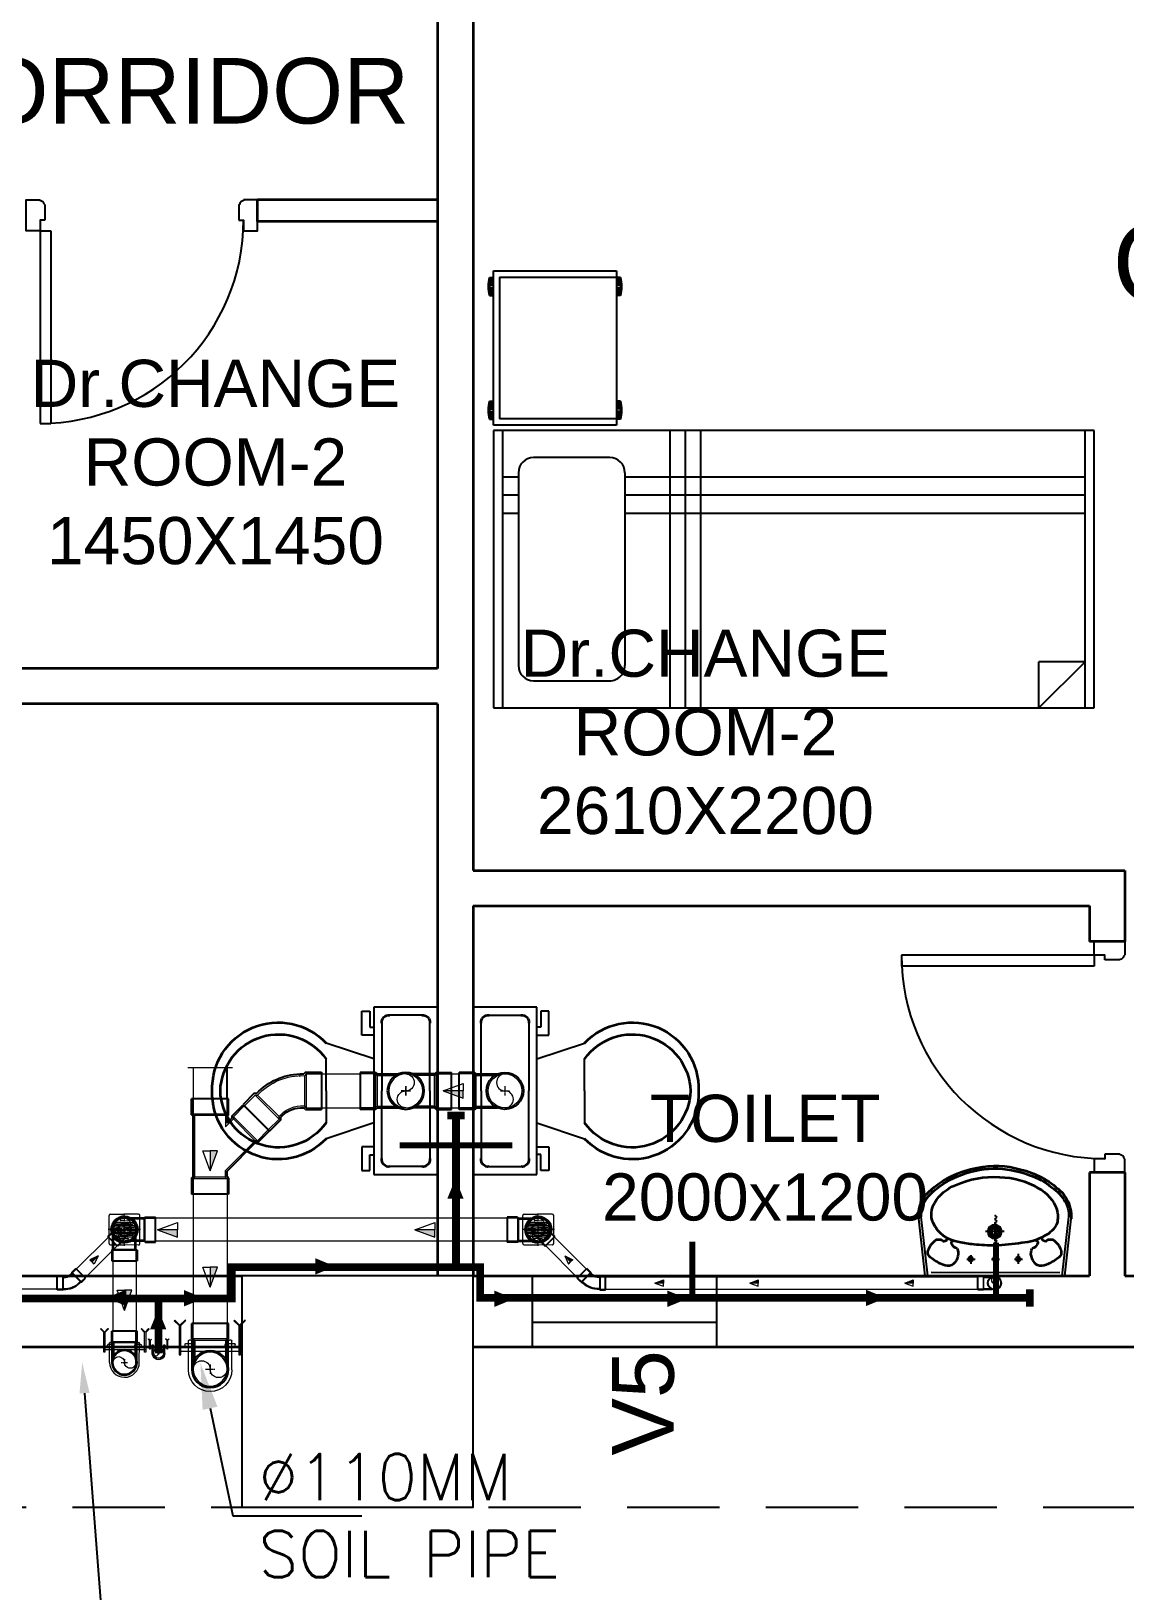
# Model space of a CAD drawing. Extents: x 3505867 to 3988380, y -625948 to -590408.
# Drawn here: x 3818913 to 3822462, y -613975 to -608916 of the extents above; entities that cross this region are included whole.
import ezdxf
from ezdxf import colors
from ezdxf.entities.mleader import LeaderData, LeaderLine
from ezdxf.enums import TextEntityAlignment as Align
from ezdxf.math import Vec2, Vec3

# ---------------------------------------------------------------- set-up
doc = ezdxf.new("R2010")
doc.units = 0
doc.header["$LTSCALE"] = 6
doc.header["$MEASUREMENT"] = 0
for name, pattern in [('AI9-LType1', [1.875, 1.25, -0.625]), ('CENTER2', [1.125, 0.75, -0.125, 0.125, -0.125]), ('HIDDEN', [0.375, 0.25, -0.125])]:
    doc.linetypes.add(name, pattern=pattern)
doc.layers.get('0').update_dxf_attribs({"linetype": 'CONTINUOUS'})
for name, color, linetype, lineweight in [('22-FTfix', 8, 'CONTINUOUS', 9), ('PHE-SP', 1, 'CONTINUOUS', 0), ('PL-CLAMP', 211, 'CONTINUOUS', 13), ('PL-SOFT  WATER SUPPLY PIPE', 162, 'CONTINUOUS', 9), ('PL-WATER PIPE CLAMP', 6, 'CONTINUOUS', 9), ('PL-WATER PIPING', 1, 'CONTINUOUS', 9), ('WALL', 10, 'CONTINUOUS', 35)]:
    doc.layers.add(name, color=color, linetype=linetype, lineweight=lineweight)
for name, color, linetype in [('Chajja', 7, 'CONTINUOUS'), ('COL', 5, 'CONTINUOUS'), ('DIM', 7, 'CONTINUOUS'), ('DOOR', 44, 'CONTINUOUS'), ('furniture', 33, 'CONTINUOUS'), ('JOINERY', 7, 'CONTINUOUS'), ('phe-text', 1, 'CONTINUOUS'), ('PL- WASTE PIPE', 6, 'CONTINUOUS'), ('PL-SOIL PIPE', 1, 'CONTINUOUS'), ('Window', 161, 'CONTINUOUS')]:
    doc.layers.add(name, color=color, linetype=linetype)
doc.styles.add('ARIAL', font='')
doc.styles.get("Standard").update_dxf_attribs({"font": 'SIMPLEX'})
doc.styles.get('ARIAL').set_extended_font_data('Arial')

# ---------------------------------------------------------------- blocks, each defined once
blk = doc.blocks.new('A$C45A5314D')
at = {"layer": 'furniture', "ltscale": 0.75}
for p, q in [((-1950, 467.5), (-1950, 967.5)), ((-1950, 967.5), (-1550, 967.5)), ((-1550, 967.5), (-1550, 467.5)), ((-1962.2, 946.4), (-1950, 946.4)), ((-1962.2, 946.4), (-1962.2, 887.3)), ((-1930.3, 947.8), (-1930.3, 487.2)), ((-1930.3, 947.8), (-1550, 947.8)), ((-1537.8, 946.4), (-1550, 946.4)), ((-1537.8, 946.4), (-1537.8, 887.3)), ((-1962.2, 887.3), (-1950, 887.3)), ((-1537.8, 887.3), (-1550, 887.3)), ((-1962.2, 545.4), (-1950, 545.4)), ((-1962.2, 545.4), (-1962.2, 486.3)), ((-1537.8, 545.4), (-1550, 545.4)), ((-1537.8, 545.4), (-1537.8, 486.3)), ((-1962.2, 486.3), (-1950, 486.3)), ((-1550, 467.5), (-1950, 467.5)), ((-1550, 487.2), (-1930.3, 487.2)), ((-1537.8, 486.3), (-1550, 486.3))]:
    blk.add_line(p, q, dxfattribs=at)
at = {"layer": 'furniture', "color": 8, "ltscale": 0.75}
for p, q in [((-1962.2, 945.5), (-1950, 945.5)), ((-1962.2, 944.4), (-1950, 944.4)), ((-1962.2, 943.2), (-1950, 943.2)), ((-1962.2, 941.5), (-1950, 941.5)), ((-1962.2, 939.2), (-1950, 939.2)), ((-1962.2, 936.2), (-1950, 936.2)), ((-1962.2, 932), (-1950, 932)), ((-1962.2, 927.1), (-1950, 927.1)), ((-1962.2, 920.9), (-1950, 920.9)), ((-1962.2, 912.9), (-1950, 912.9)), ((-1537.8, 945.5), (-1550, 945.5)), ((-1537.8, 944.4), (-1550, 944.4)), ((-1537.8, 943.2), (-1550, 943.2)), ((-1537.8, 941.5), (-1550, 941.5)), ((-1537.8, 939.2), (-1550, 939.2)), ((-1537.8, 936.2), (-1550, 936.2)), ((-1537.8, 932), (-1550, 932)), ((-1537.8, 927.1), (-1550, 927.1)), ((-1537.8, 920.9), (-1550, 920.9)), ((-1537.8, 912.9), (-1550, 912.9)), ((-1962.2, 906.7), (-1950, 906.7)), ((-1962.2, 901.8), (-1950, 901.8)), ((-1962.2, 897.6), (-1950, 897.6)), ((-1962.2, 894.6), (-1950, 894.6)), ((-1962.2, 892.3), (-1950, 892.3)), ((-1962.2, 890.6), (-1950, 890.6)), ((-1962.2, 889.4), (-1950, 889.4)), ((-1962.2, 888.2), (-1950, 888.2)), ((-1537.8, 906.7), (-1550, 906.7)), ((-1537.8, 901.8), (-1550, 901.8)), ((-1537.8, 897.6), (-1550, 897.6)), ((-1537.8, 894.6), (-1550, 894.6)), ((-1537.8, 892.3), (-1550, 892.3)), ((-1537.8, 890.6), (-1550, 890.6)), ((-1537.8, 889.4), (-1550, 889.4)), ((-1537.8, 888.2), (-1550, 888.2)), ((-1962.2, 544.5), (-1950, 544.5)), ((-1962.2, 543.4), (-1950, 543.4)), ((-1962.2, 542.2), (-1950, 542.2)), ((-1962.2, 540.4), (-1950, 540.4)), ((-1962.2, 538.1), (-1950, 538.1)), ((-1962.2, 535.2), (-1950, 535.2)), ((-1962.2, 531), (-1950, 531)), ((-1962.2, 526.1), (-1950, 526.1)), ((-1962.2, 519.9), (-1950, 519.9)), ((-1962.2, 511.9), (-1950, 511.9)), ((-1537.8, 544.5), (-1550, 544.5)), ((-1537.8, 543.4), (-1550, 543.4)), ((-1537.8, 542.2), (-1550, 542.2)), ((-1537.8, 540.4), (-1550, 540.4)), ((-1537.8, 538.1), (-1550, 538.1)), ((-1537.8, 535.2), (-1550, 535.2)), ((-1537.8, 531), (-1550, 531)), ((-1537.8, 526.1), (-1550, 526.1)), ((-1537.8, 519.9), (-1550, 519.9)), ((-1537.8, 511.9), (-1550, 511.9)), ((-1962.2, 505.7), (-1950, 505.7)), ((-1962.2, 500.7), (-1950, 500.7)), ((-1962.2, 496.6), (-1950, 496.6)), ((-1962.2, 493.6), (-1950, 493.6)), ((-1962.2, 491.3), (-1950, 491.3)), ((-1962.2, 489.6), (-1950, 489.6)), ((-1962.2, 488.4), (-1950, 488.4)), ((-1962.2, 487.2), (-1950, 487.2)), ((-1962.2, 486.3), (-1950, 486.3)), ((-1537.8, 505.7), (-1550, 505.7)), ((-1537.8, 500.7), (-1550, 500.7)), ((-1537.8, 496.6), (-1550, 496.6)), ((-1537.8, 493.6), (-1550, 493.6)), ((-1537.8, 491.3), (-1550, 491.3)), ((-1537.8, 489.6), (-1550, 489.6)), ((-1537.8, 488.4), (-1550, 488.4)), ((-1537.8, 487.2), (-1550, 487.2))]:
    blk.add_line(p, q, dxfattribs=at)
at = {"layer": 'furniture'}
for p, q in [((0, 450), (-1950, 450)), ((-1950, 450), (-1950, -450)), ((-1920.5, 450), (-1920.5, -450)), ((-1376.5, -450), (-1376.5, 450)), ((-1326.5, -450), (-1326.5, 450)), ((-1276.5, -450), (-1276.5, 450)), ((-29.5, -450), (-29.5, 450)), ((0, -450), (0, 450)), ((-1572.3, 361.9), (-1819.8, 361.9)), ((-1869, 312.7), (-1869, -312.7)), ((-1523.1, 312.7), (-1523.1, -312.7)), ((-1920.5, 300), (-1869, 300)), ((-1523.1, 300), (-29.5, 300)), ((-1920.5, 240.9), (-1869, 240.9)), ((-1523.1, 240.9), (-29.5, 240.9)), ((-1920.5, 181.9), (-1869, 181.9)), ((-1523.1, 181.9), (-29.5, 181.9)), ((-179.5, -450), (-29.5, -300)), ((-179.5, -450), (-179.5, -300)), ((-29.5, -300), (-179.5, -300)), ((-1819.8, -361.9), (-1572.3, -361.9)), ((-1950, -450), (0, -450))]:
    blk.add_line(p, q, dxfattribs=at)
at = {"layer": 'furniture', "ltscale": 0.75}
for centre, start, end in [((-1876, 916.9), 161.0754, 198.9247), ((-1624, 916.9), 341.0754, 18.9247), ((-1876, 515.9), 161.0754, 198.9247), ((-1624, 515.9), 341.0754, 18.9247)]:
    blk.add_arc(centre, 91.1, start, end, dxfattribs=at)
at = {"layer": 'furniture'}
for centre, start, end in [((-1819.8, 312.7), 90, 180), ((-1572.3, 312.7), 0, 90), ((-1819.8, -312.7), 180, 270), ((-1572.3, -312.7), 270, 0)]:
    blk.add_arc(centre, 49.2, start, end, dxfattribs=at)
blk = doc.blocks.new('750')
at = {"layer": 'DOOR'}
for p, q in [((-50, 705), (-47.5, 705)), ((-35, 690), (-35, 692.5)), ((-35, 60), (-35, 57.5)), ((50, 45), (50, 80)), ((50, 80), (675, 80)), ((675, 45), (675, 80)), ((-50, 45), (-47.5, 45)), ((50, 45), (675, 45))]:
    blk.add_line(p, q, dxfattribs=at)
for points in [[(15, 690), (15, 705), (50, 705), (50, 750), (-50, 750), (-50, 705)], [(-35, 690), (15, 690)], [(15, 60), (15, 45), (50, 45), (50, 0), (-50, 0), (-50, 45)], [(-35, 60), (15, 60)]]:
    blk.add_lwpolyline(points, dxfattribs=at)
for centre, start, end in [((-35, 705), 180, 270), ((-35, 45), 90, 180)]:
    blk.add_arc(centre, 12.5, start, end, dxfattribs=at)
at = {"layer": 'DOOR', "color": 145}
blk.add_arc((15, 45), 660, 0, 90, dxfattribs=at)
blk = doc.blocks.new('rhej')
at = {"color": 8, "lineweight": 25}
for p, q in [((271.6, 188.9), (271.6, 266.4)), ((271.6, 266.4), (297.5, 266.4)), ((297.5, 266.4), (297.5, 214.7)), ((310.4, 279.4), (310.4, -263.7)), ((517.3, 279.4), (310.4, 279.4)), ((465.6, 253.5), (362.2, 253.5)), ((517.3, 7.8), (517.3, 279.4)), ((297.5, 214.7), (310.4, 214.7)), ((336.3, 227.7), (336.3, 7.8)), ((491.5, 7.8), (491.5, 227.7)), ((310.4, 111.3), (155.3, 163)), ((310.4, 188.9), (271.6, 188.9)), ((155.3, 7.8), (155.3, 111.3)), ((155.3, 7.8), (155.3, -95.6)), ((336.3, -212), (336.3, 7.8)), ((491.5, 7.8), (491.5, -212)), ((517.3, -263.7), (517.3, 7.8)), ((310.4, -95.6), (155.3, -147.3)), ((271.6, -173.2), (271.6, -250.8)), ((310.4, -173.2), (271.6, -173.2)), ((297.5, -250.8), (297.5, -199.1)), ((297.5, -199.1), (310.4, -199.1)), ((271.6, -250.8), (297.5, -250.8)), ((465.6, -237.9), (362.2, -237.9)), ((310.4, -263.7), (517.3, -263.7))]:
    blk.add_line(p, q, dxfattribs=at)
at = {"color": 8, "extrusion": (0, 0, -1)}
for centre, major_axis, start_param, end_param in [((358.9, 230.9), (-16.2, -16.2), 0.643501, 2.498091), ((468.8, 230.9), (16.2, -16.2), 3.785094, 5.639684), ((0, 15.7), (151.4, -151.4), 2.319632, 4.738539), ((0.9, 2.3), (-133.6, -133.6), 0.814663, 3.31238), ((0, 0), (-151.4, -151.4), 4.686239, 7.105146), ((0.9, 13.4), (-133.6, -133.6), 4.541602, 7.039318), ((358.9, -215.2), (-16.2, -16.2), -0.927295, 0.927295), ((468.8, -215.2), (16.2, -16.2), 5.35589, 7.21048)]:
    blk.add_ellipse(centre, major_axis=major_axis, ratio=1, start_param=start_param, end_param=end_param, dxfattribs=at)
blk = doc.blocks.new('u46')
at = {"color": 8, "lineweight": 25}
for p, q in [((-10.2, 228.4), (174.5, 249.1)), ((-10.2, 220.4), (181.2, 241.9)), ((-0.6, -208.9), (0.6, 208.9)), ((56.5, 80.8), (29.2, 80.8)), ((44.2, 92.9), (44.2, 66.7)), ((61.7, 1.6), (29.2, 1.6)), ((44.2, 13.7), (44.2, -12.6)), ((163.2, 3), (101.8, 3)), ((133.1, -27.2), (133.1, 33.1)), ((61.7, -73.2), (29.2, -73.2)), ((44.2, -61.1), (44.2, -87.4)), ((-10.2, -216.1), (181.2, -237.6)), ((-10.2, -224.1), (174.5, -244.8))]:
    blk.add_line(p, q, dxfattribs=at)
at = {"color": 8, "extrusion": (0, 0, -1)}
for centre, major_axis, start_param, end_param in [((187.7, 150.5), (0, 99.5), -0.132539, 0.848731), ((144.8, 128.2), (1.1, 126.1), -1.238036, -0.892193), ((65.8, 198.9), (0, 20.7), -1.101507, 0.481509), ((57.5, 163.3), (-0.3, 56.9), 0.324902, 0.965135), ((208, 103.4), (0, 109.8), -1.431017, -0.436146), ((189.6, 137.7), (0, 70.9), -0.405199, 0.56573), ((185.8, 147.6), (0.1, 94.4), -0.049658, 0.838116), ((57.3, 20.1), (0, 275.4), 0.806541, 1.180915), ((49.5, 13.5), (-0.1, 293.9), 0.809856, 1.41441), ((56, 154.5), (0, 34), 4.33982, 5.202657), ((110.3, 167.2), (-6.08, 6.08), 4.867594, 6.265028), ((110.5, 165), (5.47, 5.47), 2.097053, 3.541809), ((90.3, 184.5), (0, 17.9), 0.880684, 2.260744), ((153.9, 79), (-0.2, 139.7), 0.557563, 1.193786), ((64.6, 170.4), (0.3, 49.2), 3.359735, 4.09512), ((62.5, 153), (0, 31.9), 2.620328, 3.422401), ((104.1, 117.8), (-0.2, 26.8), -1.278641, -0.487266), ((96.3, 135.9), (0, 7.39), -0.727724, 1.373337), ((387.1, 47.9), (-0.3, 296.4), -1.495794, -1.328336), ((13.1, 6.8), (0, 297.5), 1.141495, 1.637774), ((35, 2.5), (0, 302.7), 1.155365, 1.952189), ((44.2, 80.8), (0.02, 6.43), 3.139035, 9.42222), ((820.2, -1), (0.1, 732.1), -1.56667, -1.474079), ((72.5, -1.7), (-0.1, 274.2), 1.346594, 1.865175), ((44.2, 1.6), (0.08, 6.43), 3.12883, 9.412015), ((888.1, 36.7), (0.8, 800.7), 4.558159, 4.668067), ((133.1, 3), (0, 21.6), 3.141254, 9.424439), ((133.1, 3), (-0.1, 15.5), 3.145308, 9.428493), ((133.1, 3), (0, 10.9), 3.142047372431534, 9.42523267961112), ((62.5, -10.9), (0, 247.5), 1.579809, 2.112792), ((44.2, -73.2), (0.02, 6.43), 3.139035, 9.42222), ((263.1, -73.7), (0.1, 166.8), 4.181112, 4.641559), ((56.1, -13.3), (0.2, 287), 1.808981, 2.322804), ((56, -148.1), (0, 34), 4.222121, 5.084958), ((64.6, -163.9), (0.1, 49.2), -0.960797, -0.225412), ((62.5, -146.6), (-0.1, 31.9), -0.276767, 0.525307), ((104.1, -111.4), (0.2, 26.8), 3.628858, 4.420234), ((96.6, -128.2), (-0.03, 8.55), 1.455188, 3.796569), ((111.3, -159.3), (6.17, 6.17), 4.354779, 6.027124), ((163.1, -79.8), (0.2, 126), 2.054055, 2.802751), ((124.5, -51.6), (-0.2, 200.3), 1.868215, 2.281789), ((144.8, -121.8), (-0.3, 126.1), 4.027191, 4.373034), ((65.8, -192.5), (0, 20.7), 2.661884, 4.2449), ((57.5, -156.9), (0.3, 56.9), 2.176458, 2.816691), ((110.3, -160.8), (-6.08, 6.08), 4.730546, 6.12798), ((90.3, -178.1), (0, 17.9), 0.880848, 2.260908), ((192.6, -126.1), (0, 80.1), 3.554495, 4.299548), ((181.2, -107), (0, 94.7), 2.890537, 3.362984), ((171.7, -117.2), (-0.1, 123.1), 2.127435, 2.640092), ((184.7, -162.2), (-0.1, 83.2), 2.850118, 3.264751), ((188.2, -159.7), (0, 78.1), 2.562376, 3.231693), ((187.2, -138.1), (-0.1, 106), 2.310552, 2.942572)]:
    blk.add_ellipse(centre, major_axis=major_axis, ratio=1, start_param=start_param, end_param=end_param, dxfattribs=at)
blk = doc.blocks.new('CIVIL IVF')
at = {"layer": 'Chajja', "color": 8, "linetype": 'HIDDEN', "ltscale": 200}
blk.add_line((-33055, 235.2), (-10540, 235.2), dxfattribs=at)
at = {"layer": 'COL', "color": 8}
blk.add_lwpolyline([(-15555, 985.2), (-16305, 985.2), (-16305, 235.2), (-15555, 235.2)], close=True, dxfattribs=at)
at = {"layer": 'WALL', "color": 8, "linetype": 'ByBlock'}
for p, q in [((-15670, 6910.2), (-15670, 2955.2)), ((-15555, 6910.2), (-15555, 2300.2)), ((-15670, 4475.2), (-16255, 4475.2)), ((-16255, 4405.2), (-16255, 4475.2)), ((-15670, 4405.2), (-16255, 4405.2)), ((-15670, 2955.2), (-19365, 2955.2)), ((-15670, 2840.2), (-19365, 2840.2)), ((-15670, 2840.2), (-15670, 985.2)), ((-15555, 2300.2), (-13440, 2300.2)), ((-13440, 2300.2), (-13440, 2070)), ((-15555, 2185.2), (-15555, 985.2)), ((-15555, 2185.2), (-13555, 2185.2)), ((-13555, 2185.2), (-13555, 2070)), ((-13440, 2070), (-13555, 2070)), ((-13555, 1320.2), (-13555, 985.2)), ((-13440, 1320.2), (-13555, 1320.2)), ((-13440, 1320.2), (-13440, 985.2)), ((-20230, 985.2), (-16305, 985.2)), ((-15555, 985.2), (-13555, 985.2)), ((-13440, 985.2), (-10010, 985.2)), ((-22265, 755.2), (-16305, 755.2)), ((-15555, 755.2), (-10010, 755.2))]:
    blk.add_line(p, q, dxfattribs=at)
at = {"layer": 'WALL', "color": 8, "lineweight": 0}
blk.add_line((-16190, 985.2), (-15935, 985.2), dxfattribs=at)
at = {"layer": 'Window', "color": 8, "linetype": 'Continuous'}
for points in [[(-14763.6, 755.2), (-14763.6, 985.2), (-15363.6, 985.2), (-15363.6, 755.2)], [(-14763.6, 835.2), (-14763.6, 905.2), (-15363.6, 905.2), (-15363.6, 835.2)]]:
    blk.add_lwpolyline(points, close=True, dxfattribs=at)
at = {"layer": 'DOOR', "color": 8}
for p, rotation in [((-17005, 4425.2), 270), ((-13490, 2070.2), 180)]:
    blk.add_blockref('750', p, dxfattribs=dict(at, rotation=rotation))
at = {"layer": 'furniture', "color": 8, "linetype": 'Continuous', "rotation": 1.312676974619593e-05}
blk.add_blockref('A$C45A5314D', (-13539.1, 3277.5), dxfattribs=at)
at = {"layer": 'WALL', "color": 8, "linetype": 'ByBlock'}
blk.add_blockref('rhej', (-16187.3, 1577.3), dxfattribs=at)
for name, p, rotation in [('rhej', (-15037.7, 1593), 180), ('u46', (-13859.3, 995.4), 90)]:
    blk.add_blockref(name, p, dxfattribs=dict(at, rotation=rotation))
at = {"layer": 'DIM', "color": 8, "style": 'ARIAL'}
blk.add_text('750 WIDE CORRIDOR', height=212.5, dxfattribs=at).set_placement((-17287.7, 4659.4), align=Align.BOTTOM_CENTER)
at = {"layer": 'DIM', "color": 8, "attachment_point": 5, "style": 'ARIAL'}
for s, insert, char_height, width in [('PRE/POST \\POPERATIVE WARD\\P6180x6600', (-12460.2, 4057.9), 255, 2454.158), ('Dr.CHANGE\\PROOM-2\\P1450X1450', (-16391.1, 3624.2), 153, 1198.956), ('Dr.CHANGE\\PROOM-2\\P2610X2200', (-14801, 2748.8), 153, 1198.956), ('TOILET\\P2000x1200', (-14607.3, 1367.6, -101230.8), 153, 1626.956)]:
    blk.add_mtext(s, dxfattribs=dict(at, insert=insert, char_height=char_height, width=width))
at = {"layer": 'JOINERY', "color": 8, "style": 'ARIAL', "width": 1}
blk.add_text('V5', height=200, rotation=90, dxfattribs=at).set_placement((-14903.7, 402.3))
blk = doc.blocks.new('RISER UP 100')
at = {"color": 0, "linetype": 'Continuous'}
for p, q in [((-98.5, 60), (-148.5, 60)), ((-148.5, -60), (-148.5, 60)), ((-98.5, 60), (-93.5, 55)), ((-93.5, 55), (-24, 55)), ((-98.5, -60), (-148.5, -60)), ((-98.5, -60), (-93.5, -55)), ((-93.5, -55), (-24, -55))]:
    blk.add_line(p, q, dxfattribs=at)
at = {"color": 8, "linetype": 'Continuous', "lineweight": 0, "ltscale": 0.005}
for p, q in [((-98.5, 55), (-148.5, 55)), ((-98.5, -55), (-98.5, 55)), ((-98.5, 55), (-93.5, 50)), ((-93.5, -50), (-93.5, 50)), ((-93.5, 50), (-33.2, 50)), ((-98.5, -55), (-93.5, -50)), ((-93.5, -50), (-33.2, -50)), ((-98.5, -55), (-148.5, -55))]:
    blk.add_line(p, q, dxfattribs=at)
at = {"color": 8, "linetype": 'CENTER2', "lineweight": 0}
for p, q in [((-15, 0), (15, 0)), ((0, 15), (0, -15))]:
    blk.add_line(p, q, dxfattribs=at)
at = {"color": 0, "linetype": 'Continuous'}
blk.add_circle((0, 0), 60, dxfattribs=at)
at = {"color": 8, "linetype": 'Continuous', "lineweight": 0, "ltscale": 0.005}
blk.add_circle((0, 0), 55, dxfattribs=at)
at = {"color": 8, "linetype": 'Continuous', "lineweight": 0}
for centre, start, end in [((0, 27.5), 90, 270), ((0, -27.5), 270, 90)]:
    blk.add_arc(centre, 27.5, start, end, dxfattribs=at)
blk = doc.blocks.new('clamp')
at = {"layer": 'PL-CLAMP'}
for p, q in [((105.4, 198.4), (168.6, 198.4)), ((105.4, 191.1), (168.6, 191.1)), ((156.2, 205.8), (161.2, 205.8)), ((156.2, 183.7), (161.2, 183.7)), ((163.2, 185.7), (163.2, 203.8)), ((170.6, 196.4), (170.6, 193.1)), ((105.4, 109.4), (168.6, 109.4)), ((156.2, 116.8), (161.2, 116.8)), ((163.2, 96.7), (163.2, 114.8)), ((170.6, 107.4), (170.6, 104)), ((105.4, 102), (168.6, 102)), ((156.2, 94.7), (161.2, 94.7))]:
    blk.add_line(p, q, dxfattribs=at)
for points in [[(138.4, 216.5, -0.414214), (139.4, 217.5), (203.1, 217.5), (214, 228.4), (215.4, 227), (203.9, 215.5), (215.3, 204), (213.9, 202.6), (203, 213.5), (139.4, 213.5, -0.414214), (138.4, 214.5), (138.4, 216.5)], [(138.4, 84.3, -0.414214), (139.4, 85.3), (203.1, 85.3), (214, 96.3), (215.4, 94.9), (203.9, 83.3), (215.3, 71.9), (213.9, 70.5), (203, 81.3), (139.4, 81.3, -0.414214), (138.4, 82.3), (138.4, 84.3)]]:
    blk.add_lwpolyline(points, format="xyb", dxfattribs=at)
for points in [[(146.2, 81.3), (146.2, 217.5)], [(156.2, 81.3), (156.2, 217.5)]]:
    blk.add_lwpolyline(points, dxfattribs=at)
for centre, radius, start, end in [((105.4, 150.2), 48.2, 90, 270), ((161.2, 203.8), 2, 0, 90), ((161.2, 185.7), 2, 270, 0), ((168.6, 196.4), 2, 0, 90), ((168.6, 193.1), 2, 270, 0), ((161.2, 114.8), 2, 0, 90), ((168.6, 107.4), 2, 0, 90), ((168.6, 104), 2, 270, 0), ((161.2, 96.7), 2, 270, 0)]:
    blk.add_arc(centre, radius, start, end, dxfattribs=at)
blk = doc.blocks.new('A$C0B1B3CFA')
at = {"layer": 'PHE-SP'}
h = blk.add_hatch(color=7, dxfattribs=at)
h.dxf.hatch_style = 1
h.paths.add_polyline_path([(-0.0495, 0.0226), (-0.0495, 0), (0.0124, 0)])
at = {"layer": 'PHE-SP', "color": 7}
for points in [[(-0.0495, 0), (0.0124, 0), (-0.0495, 0.0226), (-0.0495, 0)], [(-0.0495, 0), (0.0124, 0), (-0.0495, -0.0226), (-0.0495, 0)]]:
    blk.add_lwpolyline(points, dxfattribs=at)
blk = doc.blocks.new('Z$W@#3BD47561')
at = {"layer": 'PHE-SP', "xscale": 49.00933755098914, "yscale": 49.00933755098914, "zscale": 49.00933755098914, "rotation": 270}
blk.add_blockref('A$C0B1B3CFA', (0, 0), dxfattribs=at)
blk = doc.blocks.new('Z$W@#4AA511D8')
at = {"layer": 'phe-text', "linetype": 'ByBlock', "lineweight": -2, "ltscale": 0.5, "xscale": 0.0244727334018079, "yscale": 0.0244727334018079, "zscale": 0.0244727334018079, "rotation": 270}
blk.add_blockref('Z$W@#3BD47561', (0.0148, 0), dxfattribs=at)
blk = doc.blocks.new('A$C525867A1')
at = {"layer": '22-FTfix', "color": 1, "lineweight": 0}
for p, q in [((-3.7, 76.6), (-40.1, 40.1)), ((76.4, 3.7), (3.3, 76.6)), ((-76.6, 3.5), (-40.1, 40.1)), ((42, 42.1), (-42, -42.1)), ((-3.5, -76.4), (-76.6, -3.4)), ((3.4, -76.4), (39.9, -39.8)), ((76.4, -3.3), (39.9, -39.8))]:
    blk.add_line(p, q, dxfattribs=at)
at = {"layer": '22-FTfix', "color": 1, "linetype": 'AI9-LType1', "lineweight": 0}
blk.add_line((42, -41.9), (-42.2, 42.1), dxfattribs=at)
at = {"layer": '22-FTfix', "color": 3, "lineweight": 0}
for p, q in [((-18.4, 18.3), (-39.5, -2.8)), ((-10.4, 10.4), (-35.8, -15.1)), ((-14.5, 14.5), (-35.7, -6.6)), ((-23.3, 23.2), (-32.4, 14)), ((-6.5, 6.5), (-31.9, -18.9)), ((-23.3, 23.2), (-14.1, 32.4)), ((-18.4, 18.3), (2.7, 39.5)), ((-14.5, 14.5), (6.6, 35.7)), ((-10.4, 10.4), (15, 35.8)), ((-6.5, 6.5), (18.9, 32)), ((-1.9, 1.2), (-1.5, 1.5)), ((-1.4, 0.7), (-1.9, 1.2)), ((-1.2, 1.9), (-1.5, 1.5)), ((-0.7, 1.4), (-1.2, 1.9)), ((1.2, 1.9), (0.7, 1.4)), ((1.9, 1.2), (1.2, 1.9)), ((1.9, 1.2), (1.4, 0.7)), ((5.2, 9.3), (24.6, 28.7)), ((6.5, -6.5), (31.9, 18.9)), ((9.2, 5.2), (28.6, 24.6)), ((10.4, -10.4), (35.8, 15.1)), ((14.5, -14.5), (35.7, 6.6)), ((18.4, -18.3), (39.5, 2.8)), ((-9.2, -5.2), (-28.6, -24.6)), ((-5.2, -9.3), (-24.6, -28.7)), ((6.5, -6.5), (-18.9, -32)), ((10.4, -10.4), (-15, -35.8)), ((14.5, -14.5), (-6.6, -35.7)), ((18.4, -18.3), (-2.7, -39.5)), ((-1.9, -1.2), (-1.4, -0.7)), ((-1.2, -1.9), (-1.9, -1.2)), ((-1.2, -1.9), (-0.7, -1.4)), ((1.2, -1.9), (0.7, -1.4)), ((1.2, -1.9), (1.5, -1.5)), ((1.9, -1.2), (1.4, -0.7)), ((1.9, -1.2), (1.5, -1.5)), ((23.3, -23.2), (14.1, -32.4)), ((23.3, -23.2), (32.4, -14))]:
    blk.add_line(p, q, dxfattribs=at)
at = {"layer": '22-FTfix', "color": 1, "lineweight": 0}
blk.add_circle((-0.1, 0.1), 49.4, dxfattribs=at)
at = {"layer": '22-FTfix', "color": 3, "lineweight": 0}
for centre, radius in [((0, 0), 45.2), ((-0.1, -0.1), 44.9), ((0, 0), 4.18), ((0, 0), 3.93)]:
    blk.add_circle(centre, radius, dxfattribs=at)
at = {"layer": '22-FTfix', "color": 1, "lineweight": 0}
for points in [[(3.3, 76.6), (1.4, 78.5), (-1.8, 78.5), (-3.7, 76.6)], [(-76.6, 3.5), (-78.5, 1.6), (-78.5, -1.5), (-76.6, -3.4)], [(76.4, -3.3), (78.3, -1.4), (78.3, 1.8), (76.4, 3.7)], [(-3.5, -76.4), (-1.6, -78.3), (1.5, -78.3), (3.4, -76.4)]]:
    blk.add_open_spline(points, degree=3, dxfattribs=at)
for points in [[(-35.3, 35.2), (-54.6, 15.8), (-54.6, -15.7), (-35.2, -35), (-15.8, -54.4), (15.7, -54.4), (35, -35)], [(-35.3, 35.2), (-15.9, 54.6), (15.5, 54.6), (35, 35.3), (54.4, 15.9), (54.4, -15.6), (35, -35)]]:
    blk.add_open_spline(points, degree=3, knots=[0, 0, 0, 0, 1, 1, 1, 2, 2, 2, 2], dxfattribs=at)
at = {"layer": '22-FTfix', "color": 3, "lineweight": 0}
for points in [[(-36.8, 17.1), (-37.4, 15.7), (-36.8, 14.1), (-35.5, 13.5), (-34.4, 13), (-33.2, 13.2), (-32.4, 14)], [(-14.1, 32.4), (-13, 33.4), (-13, 35.2), (-14.1, 36.2), (-14.9, 37), (-16.1, 37.2), (-17.2, 36.7)], [(6.6, 35.7), (7.6, 36.7), (7.6, 38.5), (6.6, 39.5), (5.5, 40.6), (3.8, 40.6), (2.7, 39.5)], [(5.2, 9.3), (4.1, 8.1), (4.1, 6.3), (5.2, 5.2), (6.3, 4.1), (8.1, 4.1), (9.2, 5.2)], [(18.9, 32), (19.9, 33), (19.9, 34.8), (18.9, 35.8), (17.8, 36.9), (16.1, 36.9), (15, 35.8)], [(28.6, 24.6), (29.7, 25.7), (29.7, 27.6), (28.6, 28.7), (27.5, 29.8), (25.7, 29.8), (24.6, 28.7)], [(35.8, 15.1), (36.8, 16.2), (36.8, 17.9), (35.8, 18.9), (34.7, 20), (33, 20), (31.9, 18.9)], [(39.5, 2.8), (40.6, 3.9), (40.5, 5.6), (39.5, 6.6), (38.4, 7.7), (36.7, 7.7), (35.7, 6.6)], [(-39.5, -2.8), (-40.6, -3.9), (-40.5, -5.6), (-39.5, -6.6), (-38.4, -7.7), (-36.7, -7.7), (-35.7, -6.6)], [(-35.8, -15.1), (-36.8, -16.2), (-36.8, -17.9), (-35.8, -18.9), (-34.7, -20), (-33, -20), (-31.9, -18.9)], [(-28.6, -24.6), (-29.7, -25.7), (-29.7, -27.6), (-28.6, -28.7), (-27.5, -29.8), (-25.7, -29.8), (-24.6, -28.7)], [(-18.9, -32), (-19.9, -33), (-19.9, -34.8), (-18.9, -35.8), (-17.8, -36.9), (-16.1, -36.9), (-15, -35.8)], [(-5.2, -9.3), (-4.1, -8.1), (-4.1, -6.3), (-5.2, -5.2), (-6.3, -4.1), (-8.1, -4.1), (-9.2, -5.2)], [(-6.6, -35.7), (-7.6, -36.7), (-7.6, -38.4), (-6.6, -39.5), (-5.5, -40.6), (-3.8, -40.6), (-2.7, -39.5)], [(14.1, -32.4), (13, -33.4), (13, -35.1), (14.1, -36.2), (14.9, -37), (16.1, -37.2), (17.2, -36.7)], [(36.8, -17.1), (37.4, -15.7), (36.8, -14.1), (35.5, -13.5), (34.4, -13), (33.2, -13.2), (32.4, -14)]]:
    blk.add_open_spline(points, degree=3, knots=[0, 0, 0, 0, 1, 1, 1, 2, 2, 2, 2], dxfattribs=at)
for points in [[(-28.7, 28.6), (-32, 25.3), (-34.8, 21.4), (-36.8, 17.1)], [(-17.2, 36.7), (-21.4, 34.7), (-25.3, 32), (-28.7, 28.6)], [(-1.4, -0.7), (-1, -0.3), (-1, 0.3), (-1.4, 0.7)], [(-0.7, 1.4), (-0.3, 1), (0.3, 1), (0.7, 1.4)], [(1.4, 0.7), (1, 0.3), (1, -0.3), (1.4, -0.7)], [(0.7, -1.4), (0.3, -1), (-0.3, -1), (-0.7, -1.4)], [(17.2, -36.7), (21.4, -34.7), (25.3, -32), (28.7, -28.6)], [(28.7, -28.6), (32, -25.3), (34.8, -21.4), (36.8, -17.1)]]:
    blk.add_open_spline(points, degree=3, dxfattribs=at)
blk = doc.blocks.new('G$C6D3250BF')
at = {"layer": 'PL- WASTE PIPE', "linetype": 'ByBlock', "ltscale": 5, "xscale": -0.08841918452952499, "yscale": 0.08841918454157253, "zscale": 0.08841918448567115, "rotation": 225.0593839872961}
blk.add_blockref('A$C525867A1', (0, 0), dxfattribs=at)
blk = doc.blocks.new('100 ELBOW')
at = {"color": 0, "linetype": 'Continuous'}
for p, q in [((72.2, 60.9), (66.6, 55.2)), ((72.2, 60.9), (123.7, 60.9)), ((123.7, 60.9), (123.7, -60.9)), ((-77.3, 0.5), (-85.9, -8)), ((-94.1, -8), (-130.6, -44.4)), ((-130.6, -44.4), (-44.4, -130.6)), ((-94.1, -8), (-85.9, -8)), ((-8, -94.1), (-44.4, -130.6)), ((-0.4, -78.2), (-8, -85.8)), ((-8, -94.1), (-8, -85.8)), ((72.2, -60.9), (66.4, -55.1)), ((72.2, -60.9), (123.7, -60.9))]:
    blk.add_line(p, q, dxfattribs=at)
at = {"color": 8, "linetype": 'Continuous', "lineweight": 0, "ltscale": 0.005}
for p, q in [((74.6, 55), (68.9, 49.3)), ((74.6, -55), (74.6, 55)), ((74.6, 55), (123.7, 55)), ((68.7, -49.1), (68.7, 49.1)), ((-91.7, -13.9), (-126.4, -48.6)), ((-91.7, -13.9), (-13.9, -91.7)), ((-91.7, -13.9), (-83.3, -13.9)), ((-83.4, -13.9), (-13.9, -83.3)), ((74.6, -55), (68.9, -49.3)), ((-13.9, -91.7), (-48.6, -126.4)), ((-4.5, -73.9), (-13.9, -83.3)), ((-13.9, -91.7), (-13.9, -83.3)), ((74.6, -55), (123.7, -55))]:
    blk.add_line(p, q, dxfattribs=at)
at = {"color": 8, "linetype": 'Continuous', "ltscale": 0.005}
blk.add_line((-72.3, -2.8), (-73.3, -3.7), dxfattribs=at)
at = {"color": 0, "linetype": 'Continuous'}
for centre, radius, start, end in [((61.6, -148.2), 203.5, 88.5977, 133.0508), ((60.9, -147.1), 92.3, 86.6643, 131.6643)]:
    blk.add_arc(centre, radius, start, end, dxfattribs=at)
at = {"color": 8, "linetype": 'Continuous', "lineweight": 0, "ltscale": 0.005}
for centre, radius, start, end in [((61.5, -148.1), 197.5, 87.8618, 137.18), ((60.9, -147.1), 98.2, 85.3383, 131.766)]:
    blk.add_arc(centre, radius, start, end, dxfattribs=at)
blk = doc.blocks.new('WATER PIPE CLAMP')
at = {"layer": 'PL-CLAMP'}
for p, q in [((-61.4, 87.2), (-62.5, 86.1)), ((-62.5, 86.1), (-54, 77.6)), ((-52.5, 78.2), (-61.4, 87.2)), ((-54, 77.6), (-54, 27.7)), ((-54, 40.9), (52.7, 41)), ((-54, 33.1), (52.7, 33.1)), ((-53.2, 27), (-51.7, 27)), ((-43.4, 87.3), (-52.5, 78.2)), ((-50.9, 77.6), (-42.3, 86.2)), ((-50.9, 27.7), (-50.9, 77.6)), ((-43.6, 40.9), (-43.6, 44.8)), ((-42.3, 86.2), (-43.4, 87.3)), ((-42, 46.4), (-27.8, 46.4)), ((-37.8, 1.1), (-37.8, 50.6)), ((-33.6, 52.2), (-36.2, 52.2)), ((-32, 1.1), (-32, 50.6)), ((-26.2, 40.9), (-26.3, 44.8)), ((26.2, 41), (26.2, 44.8)), ((27.8, 46.4), (41.9, 46.4)), ((32, 1.1), (32, 50.6)), ((36.2, 52.2), (33.5, 52.2)), ((37.8, 1.1), (37.7, 50.6)), ((42.1, 87.2), (41, 86.1)), ((41, 86.1), (49.5, 77.6)), ((51.1, 78.3), (42.1, 87.2)), ((43.5, 41), (43.5, 44.8)), ((49.5, 77.6), (49.6, 27.8)), ((50.3, 27), (51.9, 27)), ((60.2, 87.4), (51.1, 78.3)), ((52.7, 77.6), (61.3, 86.2)), ((52.7, 27.8), (52.7, 77.6)), ((61.3, 86.2), (60.2, 87.4))]:
    blk.add_line(p, q, dxfattribs=at)
for centre, radius, start, end in [((-53.2, 27.7), 0.784, 180.02402, 270.02402), ((-51.7, 27.7), 0.784, 270.02402, 0.02402), ((-42, 44.8), 1.57, 90.025, 180.025), ((-36.2, 50.6), 1.57, 90.025, 180.025), ((0, 1.1), 37.8, 180.025, 0.025), ((-33.6, 50.6), 1.57, 0.025, 90.025), ((-27.8, 44.8), 1.57, 0.025, 90.025), ((27.8, 44.8), 1.57, 90.025, 180.025), ((33.5, 50.6), 1.57, 90.025, 180.025), ((36.2, 50.6), 1.57, 0.025, 90.025), ((41.9, 44.8), 1.57, 0.025, 90.025), ((50.3, 27.8), 0.784, 180.02402, 270.02402), ((51.9, 27.8), 0.784, 270.02402, 0.02402)]:
    blk.add_arc(centre, radius, start, end, dxfattribs=at)
blk = doc.blocks.new('1234WE12')
at = {"layer": 'PL-SOFT  WATER SUPPLY PIPE', "color": 8, "linetype": 'CENTER2', "lineweight": 0}
for p, q in [((4.4, 0), (-4.4, 0)), ((0, 4.4), (0, -4.3))]:
    blk.add_line(p, q, dxfattribs=at)
at = {"layer": 'PL-SOFT  WATER SUPPLY PIPE', "color": 3, "linetype": 'Continuous'}
blk.add_circle((0, 0), 17.5, dxfattribs=at)
at = {"layer": 'PL-SOFT  WATER SUPPLY PIPE', "color": 8, "linetype": 'Continuous', "lineweight": 0, "ltscale": 0.005}
blk.add_circle((0, 0), 16, dxfattribs=at)
at = {"layer": 'PL-SOFT  WATER SUPPLY PIPE', "color": 8, "linetype": 'Continuous', "lineweight": 0}
for centre, start, end in [((-8, 0), 180.1383, 0.1383), ((8, 0), 0.1383, 180.1383)]:
    blk.add_arc(centre, 8, start, end, dxfattribs=at)
blk = doc.blocks.new('aa')
at = {"layer": 'PL- WASTE PIPE', "color": 4, "ltscale": 5}
for p, q in [((-2.73, 0.11), (-2.56, -0.11)), ((-2.56, -0.11), (-2.35, 0.11)), ((-2.35, 0.11), (-2.18, -0.11)), ((-2.18, -0.11), (-1.97, 0.11)), ((-1.97, 0.11), (-1.81, -0.11)), ((-1.81, -0.11), (-1.6, 0.11)), ((-1.6, 0.11), (-1.43, -0.11)), ((-1.43, -0.11), (-1.22, 0.11)), ((-1.22, 0.11), (-1.05, -0.11)), ((-1.05, -0.11), (-0.84, 0.11)), ((-0.84, 0.11), (-0.67, -0.11)), ((-0.67, -0.11), (-0.46, 0.11)), ((-0.46, 0.11), (-0.29, -0.11)), ((-0.29, -0.11), (-0.08, 0.11)), ((-0.08, 0.11), (0.08, -0.11)), ((0.08, -0.11), (0.29, 0.11)), ((0.29, 0.11), (0.46, -0.11)), ((0.46, -0.11), (0.67, 0.11)), ((0.67, 0.11), (0.84, -0.11)), ((0.84, -0.11), (1.05, 0.11)), ((1.05, 0.11), (1.22, -0.11)), ((1.22, -0.11), (1.43, 0.11)), ((1.43, 0.11), (1.6, -0.11)), ((1.6, -0.11), (1.81, 0.11)), ((1.81, 0.11), (1.97, -0.11)), ((1.97, -0.11), (2.18, 0.11)), ((2.18, 0.11), (2.35, -0.11)), ((2.35, -0.11), (2.56, 0.11)), ((2.56, 0.11), (2.73, -0.11)), ((2.73, -0.11), (2.94, 0.11)), ((2.94, 0.11), (3.11, -0.11)), ((3.11, -0.11), (3.32, 0.11)), ((3.32, 0.11), (3.49, -0.11)), ((3.49, -0.11), (3.7, 0.11))]:
    blk.add_line(p, q, dxfattribs=at)
blk = doc.blocks.new('Y 100x100')
at = {"color": 0, "linetype": 'Continuous'}
for p, q in [((-60, 159.9), (-60, 212)), ((-60, 212), (60, 212)), ((60, 159.9), (60, 212)), ((-107.5, 192.3), (-192.3, 107.5)), ((-70.7, 155.5), (-107.5, 192.3)), ((-70.7, 155.5), (-70.7, 148.4)), ((-60, 159.9), (-55, 154.9)), ((-55, 154.9), (-55, 132.8)), ((60, 159.9), (55, 154.9)), ((55, -40.9), (55, 154.9)), ((-155.5, 70.7), (-192.3, 107.5)), ((-70.7, 148.4), (-55, 132.8)), ((-155.5, 70.7), (-148.4, 70.7)), ((-55, -22.8), (-148.4, 70.7)), ((-60, -45.9), (-55, -40.9)), ((-60, -45.9), (-60, -98)), ((-55, -40.9), (-55, -22.8)), ((60, -45.9), (55, -40.9)), ((60, -45.9), (60, -98)), ((-60, -98), (60, -98))]:
    blk.add_line(p, q, dxfattribs=at)
at = {"color": 8, "linetype": 'Continuous', "lineweight": 0, "ltscale": 0.005}
for p, q in [((-55, 162), (-55, 212)), ((55, 162), (55, 212)), ((-75.7, 153.4), (-153.4, 75.7)), ((-75.7, 153.4), (-111, 188.8)), ((-75.7, 153.4), (-75.7, 146.4)), ((-55, 162), (55, 162)), ((-55, 162), (-50, 157)), ((-50, 157), (50, 157)), ((-50, 157), (-50, 120.7)), ((55, 162), (50, 157)), ((50, -43), (50, 157)), ((-153.4, 75.7), (-188.8, 111)), ((-75.7, 146.4), (-146.4, 75.7)), ((-50, 120.7), (-75.7, 146.4)), ((-153.4, 75.7), (-146.4, 75.7)), ((-50, -20.7), (-146.4, 75.7)), ((-55, -48), (-50, -43)), ((-55, -48), (-55, -98)), ((-55, -48), (55, -48)), ((-50, -43), (-50, -20.7)), ((-50, -43), (50, -43)), ((55, -48), (50, -43)), ((55, -48), (55, -98))]:
    blk.add_line(p, q, dxfattribs=at)
blk = doc.blocks.new('G$C99CFA899')
at = {"layer": 'PL-SOIL PIPE', "color": 1, "linetype": 'Continuous', "xscale": -0.04000032317017042, "yscale": 0.04000032313166619, "zscale": 0.04000032317841742, "rotation": 359.9085631603115}
blk.add_blockref('Y 100x100', (0, 0), dxfattribs=at)

msp = doc.modelspace()

# ---------------------------------------------------------------- linework, layer by layer
at = {"layer": 'PL- WASTE PIPE', "linetype": 'ByBlock', "lineweight": 0, "ltscale": 5}
for p, q in [((3820458, -612765.7), (3819317.2, -612765.7)), ((3820458, -612840.7), (3819317.2, -612840.7)), ((3819178.7, -612904.3), (3819178.7, -613133)), ((3819253.7, -612904.3), (3819253.7, -613133))]:
    msp.add_line(p, q, dxfattribs=at)
at = {"layer": 'PL- WASTE PIPE', "color": 4, "linetype": 'ByBlock', "lineweight": 0, "ltscale": 5}
for p, q in [((3819163.8, -612827.4), (3819060.3, -612930.8)), ((3819192, -612855.6), (3819088.5, -612959.2)), ((3820583.1, -612855.6), (3820686.6, -612959.2)), ((3820611.3, -612827.4), (3820714.8, -612930.8)), ((3818997.4, -612956.5), (3816150, -612956.5)), ((3820777.7, -612956.5), (3821985.3, -612956.5)), ((3818997.4, -612996.5), (3816150, -612996.5)), ((3820777.7, -612996.5), (3821985.3, -612996.5))]:
    msp.add_line(p, q, dxfattribs=at)
at = {"layer": 'PL-SOFT  WATER SUPPLY PIPE', "color": 3, "const_width": 25}
for points in [[(3820320.2, -612433.3), (3820263.8, -612433.3)], [(3820292, -612924.9), (3820292, -612433.3)], [(3819326.6, -613026.3), (3819564.4, -613026.3), (3819564.4, -612924.9), (3820370.7, -612924.9), (3820370.7, -613024.9), (3822153.9, -613024.9)], [(3819326.6, -613205), (3819326.6, -613026.3), (3815981.6, -613026.3)], [(3822153.9, -613053.1), (3822153.9, -612996.7)]]:
    msp.add_lwpolyline(points, dxfattribs=at)
at = {"layer": 'PL-SOFT  WATER SUPPLY PIPE', "color": 5, "const_width": 20}
for points in [[(3820292, -612530.1), (3820109.6, -612530.1)], [(3820474.4, -612530.1), (3820292, -612530.1)], [(3821058.7, -612842.5), (3821058.7, -613024.9)], [(3822044.4, -612845.6), (3822044.4, -613028)]]:
    msp.add_lwpolyline(points, dxfattribs=at)
at = {"layer": 'PL-SOIL PIPE', "linetype": 'ByBlock', "lineweight": 0}
for p, q in [((3819567, -612278.5), (3819421.3, -612278.5)), ((3819439.1, -612278.5), (3819439.1, -613107.8)), ((3819855.3, -612298.1), (3819980.8, -612298.1)), ((3820277.2, -612298.4), (3820302.7, -612298.4)), ((3819855.3, -612408.1), (3819980.8, -612408.1)), ((3820277.2, -612408.1), (3820302.7, -612408.1)), ((3819549.1, -612688.5), (3819549.1, -613107.8))]:
    msp.add_line(p, q, dxfattribs=at)
at = {"layer": 'PL-SOIL PIPE', "linetype": 'ByBlock'}
msp.add_lwpolyline([(3819549.1, -612378.5), (3819549.1, -612278.5)], dxfattribs=at)
at = {"layer": 'PL-WATER PIPING', "color": 61, "true_color": 0xd8e58c}
for points in [[(3820290.2, -612703.4, 53.3, 0, 0), (3820290.2, -612638.6, 0, 0, 0)], [(3819835, -612922.6, 53.3, 0, 0), (3819899.8, -612922.6, 0, 0, 0)], [(3819222, -613024.5, 53.3, 0, 0), (3819157.2, -613024.5, 0, 0, 0)], [(3819409.1, -613025.9, 53.3, 0, 0), (3819474, -613025.9, 0, 0, 0)], [(3820416.1, -613027.6, 53.3, 0, 0), (3820480.9, -613027.6, 0, 0, 0)], [(3820977.9, -613027.6, 53.3, 0, 0), (3821042.7, -613027.6, 0, 0, 0)], [(3821622.2, -613024.9, 53.3, 0, 0), (3821687, -613024.9, 0, 0, 0)], [(3819325.6, -613127.1, 53.3, 0, 0), (3819325.6, -613062.3, 0, 0, 0)]]:
    msp.add_lwpolyline(points, format="xyseb", dxfattribs=at)

# ---------------------------------------------------------------- block references
at = {"linetype": 'ByBlock'}
msp.add_blockref('CIVIL IVF', (3835902.5, -613938.4), dxfattribs=at)
at = {"layer": 'PL- WASTE PIPE', "xscale": -10.00000000046566, "yscale": 10.00000000046566, "zscale": 10.00000000046566, "rotation": 180}
for p in [(3819216.1, -612803.3), (3820559, -612803.3)]:
    msp.add_blockref('G$C6D3250BF', p, dxfattribs=at)
at = {"layer": 'PL- WASTE PIPE', "linetype": 'ByBlock', "ltscale": 5, "zscale": 0.6804665595408722}
for p, xscale, yscale, rotation in [((3819216.1, -612803.3), -0.6804665603485838, 0.6804665603485838, 269.9999999999999), ((3819216.1, -612803.3), -0.6804665603485838, 0.6804665603485838, 359.9999999999999), ((3820559, -612803.3), -0.6804665603485838, 0.6804665603485838, 180), ((3819216.1, -613234.1), -0.6804665603485837, 0.6804665603485837, 89.99999999999972)]:
    msp.add_blockref('RISER UP 100', p, dxfattribs=dict(at, xscale=xscale, yscale=yscale, rotation=rotation))
at = {"layer": 'PL- WASTE PIPE', "linetype": 'ByBlock', "xscale": -34.18592693661901, "yscale": 34.18592693661901, "zscale": 34.18592693661901, "rotation": 89.99999999999972}
msp.add_blockref('aa', (3822042.9, -612850.2), dxfattribs=at)
at = {"layer": 'PL- WASTE PIPE', "color": 4, "linetype": 'ByBlock', "ltscale": 5}
for name, p, xscale, yscale, zscale, rotation in [('RISER UP 100', (3819216.1, -612803.3), 0.3637807491883915, 0.3637807491883915, 0.3637807491883915, 44.9916092639283), ('RISER UP 100', (3820559, -612803.3), -0.3637807491883915, 0.3637807491883917, 0.3637807487565851, 315.0083907360718), ('100 ELBOW', (3819042.5, -612976.7), 0.3636363632719107, 0.3636363632719107, 0.3636363632719107, 179.8159451268401), ('100 ELBOW', (3820732.6, -612976.7), -0.3636363632719107, 0.3636363639668353, 0.3636363635952907, 180.1840548731599), ('RISER UP 100', (3822039.3, -612976.5), 0.3637807491883915, 0.3637807491883915, 0.3637807487565851, 359.9916092639283)]:
    msp.add_blockref(name, p, dxfattribs=dict(at, xscale=xscale, yscale=yscale, zscale=zscale, rotation=rotation))
at = {"layer": 'PL-CLAMP', "linetype": 'ByBlock'}
for p, xscale, yscale, zscale, rotation in [((3819366.3, -613339.6), 0.9999250758013813, 0.9999250758013809, 0.9999250758013809, 89.97500309282843), ((3819274, -613412.5), -1.466554736686121, 1.46655473668612, 1.466554735929871, 270.0249969071708)]:
    msp.add_blockref('clamp', p, dxfattribs=dict(at, xscale=xscale, yscale=yscale, zscale=zscale, rotation=rotation))
at = {"layer": 'PL-SOFT  WATER SUPPLY PIPE', "color": 2, "ltscale": 500}
msp.add_blockref('1234WE12', (3819326.6, -613204.3), dxfattribs=at)
at = {"layer": 'PL-SOIL PIPE', "linetype": 'ByBlock', "xscale": -1, "rotation": 44.99999999999975}
msp.add_blockref('100 ELBOW', (3819731.5, -612353.1), dxfattribs=at)
at = {"layer": 'PL-SOIL PIPE', "color": 1, "linetype": 'Continuous'}
for name, p, xscale, yscale, zscale, rotation in [('RISER UP 100', (3820129, -612353.2), -0.9980176218446795, 0.9980176218446795, 0.9980176218446795, 180), ('Z$W@#4AA511D8', (3820249.9, -612353.2), 876.8658294741394, 876.8658294741394, 876.8658294741394, 0.1299954999209551), ('Z$W@#4AA511D8', (3819494.2, -612613), 876.8658294741394, 876.8658294741394, 876.8658294741394, 90.12999549992097), ('Z$W@#4AA511D8', (3819323.2, -612803.6), 876.8658294741394, 876.8658294741394, 876.8658294741394, 0.1299954999209551), ('Z$W@#4AA511D8', (3820158.1, -612803.6), 876.8658294741394, 876.8658294741394, 876.8658294741394, 0.1299954999209551), ('Z$W@#4AA511D8', (3819130.4, -612888.7), 368.8935589147082, 368.8935589147082, 368.8935589147082, 225.3074931846617), ('Z$W@#4AA511D8', (3820644.7, -612888.7), -368.8935589147082, 368.8935589147087, 368.8935589147086, 134.6925068153382), ('Z$W@#4AA511D8', (3819494.2, -612989.9), 876.8658294741394, 876.8658294741394, 876.8658294741394, 90.12999549992097), ('Z$W@#4AA511D8', (3820937.8, -612976.5), -368.8935589147083, 368.8935589147088, 368.8935589147086, 179.9999999998882), ('Z$W@#4AA511D8', (3821245.1, -612976.5), -368.8935589147083, 368.8935589147088, 368.8935589147086, 179.9999999998882), ('Z$W@#4AA511D8', (3821748.6, -612976.5), -368.8935589147083, 368.8935589147088, 368.8935589147086, 180), ('Z$W@#4AA511D8', (3819216.1, -613065.2), 876.8658294741394, 876.8658294741394, 876.8658294741394, 90.12999549992097), ('RISER UP 100', (3819494.2, -613256), -0.9980176218446795, 0.9980176218446792, 0.998017621844679, 89.99999999995703)]:
    msp.add_blockref(name, p, dxfattribs=dict(at, xscale=xscale, yscale=yscale, zscale=zscale, rotation=rotation))
for p, xscale, yscale, zscale in [((3820129, -612353.2), -0.9980176218446795, 0.9980176218446792, 0.998017621844679), ((3820450.9, -612353.2), 0.9980176218446795, 0.9980176218446795, 0.9980176218446795)]:
    msp.add_blockref('RISER UP 100', p, dxfattribs=dict(at, xscale=xscale, yscale=yscale, zscale=zscale))
at = {"layer": 'PL-SOIL PIPE', "xscale": 24.99979801747065, "yscale": 24.99979801747065, "zscale": 24.99979801747065, "rotation": 0.09143683963260446}
msp.add_blockref('G$C99CFA899', (3819494.1, -612590.5), dxfattribs=at)
at = {"layer": 'PL-WATER PIPE CLAMP', "ltscale": 5, "xscale": -0.5454630040780015, "yscale": 0.5454630040780015, "zscale": 0.5454630040780017, "rotation": 0.1633275206255967}
msp.add_blockref('WATER PIPE CLAMP', (3819326.6, -613205.6), dxfattribs=at)

# ---------------------------------------------------------------- texts
at = {"layer": 'PL-SOIL PIPE', "color": 1, "linetype": 'Continuous', "lineweight": 0, "insert": (3819651.2, -613530.8), "char_height": 150, "width": 1574.478, "attachment_point": 1}
msp.add_mtext('%%c110MM \\PSOIL PIPE', dxfattribs=at)

# ---------------------------------------------------------------- leaders
at = {"layer": 'PL- WASTE PIPE', "linetype": 'ByBlock', "lineweight": 0, "ltscale": 5}
ml = msp.add_multileader_mtext('Standard', dxfattribs=at)
ml.set_content(' ', color=256)
ml.set_leader_properties()
ml.build(insert=Vec2(0, 0))
ml.multileader.update_dxf_attribs({"text_right_attachment_type": 6, "dogleg_length": 265, "arrow_head_size": 100})
ctx = ml.context
ctx.base_point, ctx.char_height, ctx.arrow_head_size, ctx.landing_gap_size, ctx.plane_origin = Vec3(3819416.8, -614174.8), 100, 100, 50, Vec3(3818942.1, -614554.8)
ctx.right_attachment = 6
notes = []
notes.append((ctx, [(0, (1, 1, 0), (3819151.7, -614174.8), (1, 0), 265, [(0, [(3819078.9, -613234.1)], 0, [])])]))
ctx.mtext.insert, ctx.mtext.flow_direction = Vec3(3819466.8, -614114.8), 5
at = {"layer": 'PL-SOIL PIPE', "color": 1, "linetype": 'Continuous'}
ml = msp.add_multileader_mtext('Standard', dxfattribs=at)
ml.set_content('', color=1)
ml.set_leader_properties()
ml.build(insert=Vec2(0, 0))
ml.multileader.update_dxf_attribs({"text_right_attachment_type": 6, "dogleg_length": 418.4, "arrow_head_size": 150})
ctx = ml.context
ctx.base_point, ctx.arrow_head_size, ctx.plane_origin, ctx.plane_x_axis = Vec3(3819986.6, -613731.4), 150, Vec3(3819570.6, -613731.4), Vec3(-1, 0)
ctx.right_attachment, ctx.text_align_type = 6, 2
notes.append((ctx, [(0, (1, 1, 0), (3819568.2, -613731.4), (1, 0), 418.4, [(0, [(3819462.6, -613236.2)], 0, [])])]))
ctx.mtext.insert, ctx.mtext.width, ctx.mtext.alignment = Vec3(3819988.6, -613731.4), 248.491, 3
for ctx, leaders in notes:
    for number, flags, end, landing, length, lines in leaders:
        leader = LeaderData()
        leader.index, (leader.has_last_leader_line, leader.has_dogleg_vector, leader.attachment_direction) = number, flags
        leader.last_leader_point, leader.dogleg_vector, leader.dogleg_length = Vec3(end), Vec3(landing), length
        for number, points, colour, breaks in lines:
            line = LeaderLine()
            line.index, line.vertices, line.color, line.breaks = number, Vec3.list(points), colors.encode_raw_color(colour), breaks
            leader.lines.append(line)
        ctx.leaders.append(leader)

doc.saveas('drawing.dxf')
